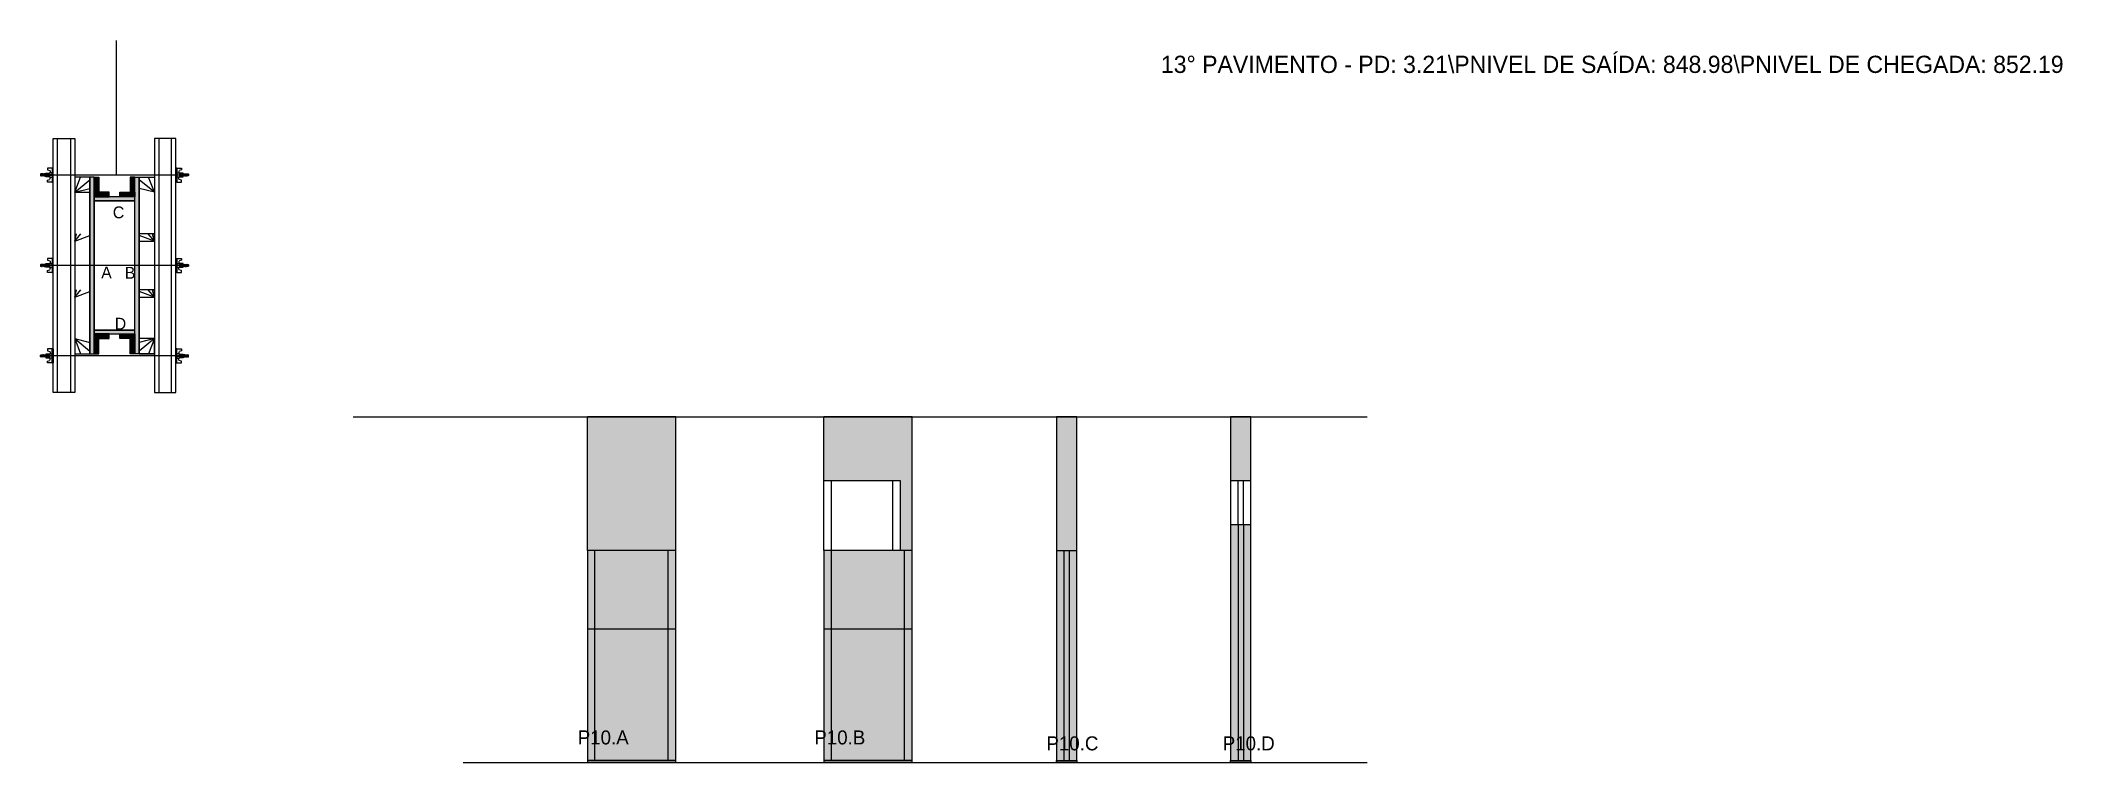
# Model space of a CAD drawing. Header units: metres. Extents: x 6139 to 8017, y 9891 to 10561.
import ezdxf

# ---------------------------------------------------------------- set-up
doc = ezdxf.new("R2010")
doc.units = ezdxf.units.M
for name, color, linetype in [('CHAPA', 7, 'Continuous'), ('COTA', 7, 'Continuous'), ('Hachura', 7, 'Continuous'), ('Madeira', 7, 'Continuous'), ('NOMENCLATURA', 7, 'Continuous'), ('Nível', 7, 'Continuous'), ('Painéis', 7, 'Continuous'), ('Perfil Metálico', 7, 'Continuous'), ('SARR_2.2x7', 7, 'Continuous'), ('SARRAFO', 7, 'Continuous'), ('Texto Seção', 7, 'Continuous'), ('TEXTO_GERAL', 7, 'Continuous')]:
    doc.layers.add(name, color=color, linetype=linetype)

msp = doc.modelspace()

# ---------------------------------------------------------------- hatches: boundary and pattern name
at = {"layer": 'COTA'}
h = msp.add_hatch(color=7, dxfattribs=at)
h.dxf.hatch_style = 1
h.paths.add_polyline_path([(6646.9, 10211.7), (6646.9, 10087.7), (6646.9, 10087.7), (6728.9, 10087.7), (6728.9, 10087.7), (6728.9, 10211.7), (6728.9, 10211.7), (6646.9, 10211.7)])
h = msp.add_hatch(color=7, dxfattribs=at)
h.dxf.hatch_style = 1
h.paths.add_polyline_path([(6937.6, 10152.7), (6937.6, 10087.7), (6937.6, 10087.7), (6948.6, 10087.7), (6948.6, 10087.7), (6948.6, 10211.7), (6948.6, 10211.7), (6866.6, 10211.7), (6866.6, 10211.7), (6866.6, 10152.7), (6866.6, 10152.7), (6937.6, 10152.7)])
h = msp.add_hatch(color=7, dxfattribs=at)
h.dxf.hatch_style = 1
h.paths.add_polyline_path([(7101.6, 10087.7), (7101.6, 10211.7), (7101.6, 10211.7), (7082.6, 10211.7), (7082.6, 10211.7), (7082.6, 10087.7), (7082.6, 10087.7), (7101.6, 10087.7)])
h = msp.add_hatch(color=7, dxfattribs=at)
h.dxf.hatch_style = 1
h.paths.add_polyline_path([(7244.3, 10152.7), (7263.3, 10152.7), (7263.3, 10152.7), (7263.3, 10211.7), (7263.3, 10211.7), (7244.3, 10211.7), (7244.3, 10211.7), (7244.3, 10152.7)])
at = {"layer": 'Hachura'}
h = msp.add_hatch(color=7, dxfattribs=at)
h.dxf.hatch_style = 1
h.paths.add_polyline_path([(6188.6, 10434.4), (6184.6, 10434.4), (6184.6, 10434.4), (6184.6, 10270.4), (6184.6, 10270.4), (6188.6, 10270.4), (6188.6, 10270.4), (6188.6, 10434.4)])
h = msp.add_hatch(color=7, dxfattribs=at)
h.dxf.hatch_style = 1
h.paths.add_polyline_path([(6188.6, 10434.4), (6184.6, 10434.4), (6184.6, 10434.4), (6184.6, 10270.4), (6184.6, 10270.4), (6188.6, 10270.4), (6188.6, 10270.4), (6188.6, 10434.4)])
h = msp.add_hatch(color=7, dxfattribs=at)
h.dxf.hatch_style = 1
h.paths.add_polyline_path([(6188.6, 10420.4), (6193, 10420.4), (6193, 10420.4), (6193, 10434.4), (6193, 10434.4), (6188.6, 10434.4), (6188.6, 10434.4), (6188.6, 10420.4)])
h = msp.add_hatch(color=7, dxfattribs=at)
h.dxf.hatch_style = 1
h.paths.add_polyline_path([(6226.6, 10420.4), (6222.2, 10420.4), (6222.2, 10420.4), (6222.2, 10434.4), (6222.2, 10434.4), (6226.6, 10434.4), (6226.6, 10434.4), (6226.6, 10420.4)])
h = msp.add_hatch(color=7, dxfattribs=at)
h.dxf.hatch_style = 1
h.paths.add_polyline_path([(6226.6, 10434.4), (6230.6, 10434.4), (6230.6, 10434.4), (6230.6, 10270.4), (6230.6, 10270.4), (6226.6, 10270.4), (6226.6, 10270.4), (6226.6, 10434.4)])
h = msp.add_hatch(color=7, dxfattribs=at)
h.dxf.hatch_style = 1
h.paths.add_polyline_path([(6226.6, 10434.4), (6230.6, 10434.4), (6230.6, 10434.4), (6230.6, 10270.4), (6230.6, 10270.4), (6226.6, 10270.4), (6226.6, 10270.4), (6226.6, 10434.4)])
h = msp.add_hatch(color=7, dxfattribs=at)
h.dxf.hatch_style = 1
h.paths.add_polyline_path([(6188.6, 10416), (6188.6, 10420.4), (6188.6, 10420.4), (6202.6, 10420.4), (6202.6, 10420.4), (6202.6, 10416), (6202.6, 10416), (6188.6, 10416)])
h = msp.add_hatch(color=7, dxfattribs=at)
h.dxf.hatch_style = 1
h.paths.add_polyline_path([(6226.6, 10412.4), (6226.6, 10416), (6226.6, 10416), (6188.6, 10416), (6188.6, 10416), (6188.6, 10412.4), (6188.6, 10412.4), (6226.6, 10412.4)])
h = msp.add_hatch(color=7, dxfattribs=at)
h.dxf.hatch_style = 1
h.paths.add_polyline_path([(6226.6, 10412.4), (6226.6, 10416), (6226.6, 10416), (6188.6, 10416), (6188.6, 10416), (6188.6, 10412.4), (6188.6, 10412.4), (6226.6, 10412.4)])
h = msp.add_hatch(color=7, dxfattribs=at)
h.dxf.hatch_style = 1
h.paths.add_polyline_path([(6226.6, 10416), (6226.6, 10420.4), (6226.6, 10420.4), (6212.6, 10420.4), (6212.6, 10420.4), (6212.6, 10416), (6212.6, 10416), (6226.6, 10416)])
h = msp.add_hatch(color=7, dxfattribs=at)
h.dxf.hatch_style = 1
h.paths.add_polyline_path([(6226.6, 10288.8), (6226.6, 10292.4), (6226.6, 10292.4), (6188.6, 10292.4), (6188.6, 10292.4), (6188.6, 10288.8), (6188.6, 10288.8), (6226.6, 10288.8)])
h = msp.add_hatch(color=7, dxfattribs=at)
h.dxf.hatch_style = 1
h.paths.add_polyline_path([(6226.6, 10288.8), (6226.6, 10292.4), (6226.6, 10292.4), (6188.6, 10292.4), (6188.6, 10292.4), (6188.6, 10288.8), (6188.6, 10288.8), (6226.6, 10288.8)])
h = msp.add_hatch(color=7, dxfattribs=at)
h.dxf.hatch_style = 1
h.paths.add_polyline_path([(6188.6, 10284.4), (6188.6, 10288.8), (6188.6, 10288.8), (6202.6, 10288.8), (6202.6, 10288.8), (6202.6, 10284.4), (6202.6, 10284.4), (6188.6, 10284.4)])
h = msp.add_hatch(color=7, dxfattribs=at)
h.dxf.hatch_style = 1
h.paths.add_polyline_path([(6188.6, 10284.4), (6193, 10284.4), (6193, 10284.4), (6193, 10270.4), (6193, 10270.4), (6188.6, 10270.4), (6188.6, 10270.4), (6188.6, 10284.4)])
h = msp.add_hatch(color=7, dxfattribs=at)
h.dxf.hatch_style = 1
h.paths.add_polyline_path([(6226.6, 10284.4), (6226.6, 10288.8), (6226.6, 10288.8), (6212.6, 10288.8), (6212.6, 10288.8), (6212.6, 10284.4), (6212.6, 10284.4), (6226.6, 10284.4)])
h = msp.add_hatch(color=7, dxfattribs=at)
h.dxf.hatch_style = 1
h.paths.add_polyline_path([(6226.6, 10284.4), (6222.2, 10284.4), (6222.2, 10284.4), (6222.2, 10270.4), (6222.2, 10270.4), (6226.6, 10270.4), (6226.6, 10270.4), (6226.6, 10284.4)])
h = msp.add_hatch(color=7, dxfattribs=at)
h.dxf.hatch_style = 1
h.paths.add_polyline_path([(7263.3, 9890.7), (7263.3, 10111.7), (7263.3, 10111.7), (7244.3, 10111.7), (7244.3, 10111.7), (7244.3, 9890.7), (7244.3, 9890.7), (7263.3, 9890.7)])
h = msp.add_hatch(color=7, dxfattribs=at)
h.dxf.hatch_style = 1
h.paths.add_polyline_path([(6728.9, 10014.7), (6728.9, 10087.7), (6728.9, 10087.7), (6646.9, 10087.7), (6646.9, 10087.7), (6646.9, 10014.7), (6646.9, 10014.7), (6728.9, 10014.7)])
h = msp.add_hatch(color=7, dxfattribs=at)
h.dxf.hatch_style = 1
h.paths.add_polyline_path([(6948.6, 10014.7), (6948.6, 10087.7), (6948.6, 10087.7), (6866.6, 10087.7), (6866.6, 10087.7), (6866.6, 10014.7), (6866.6, 10014.7), (6948.6, 10014.7)])
h = msp.add_hatch(color=7, dxfattribs=at)
h.dxf.hatch_style = 1
h.paths.add_polyline_path([(7101.6, 9890.7), (7101.6, 10087.7), (7101.6, 10087.7), (7082.6, 10087.7), (7082.6, 10087.7), (7082.6, 9890.7), (7082.6, 9890.7), (7101.6, 9890.7)])
h = msp.add_hatch(color=7, dxfattribs=at)
h.dxf.hatch_style = 1
h.paths.add_polyline_path([(6728.9, 10014.7), (6646.9, 10014.7), (6646.9, 10014.7), (6646.9, 9890.7), (6646.9, 9890.7), (6728.9, 9890.7), (6728.9, 9890.7), (6728.9, 10014.7)])
h = msp.add_hatch(color=7, dxfattribs=at)
h.dxf.hatch_style = 1
h.paths.add_polyline_path([(6948.6, 10014.7), (6866.6, 10014.7), (6866.6, 10014.7), (6866.6, 9890.7), (6866.6, 9890.7), (6948.6, 9890.7), (6948.6, 9890.7), (6948.6, 10014.7)])

# ---------------------------------------------------------------- linework, layer by layer
at = {"layer": 'CHAPA', "color": 7, "lineweight": 25}
for points in [[(6188.6, 10434.4), (6184.6, 10434.4), (6184.6, 10270.4), (6188.6, 10270.4)], [(6188.6, 10434.4), (6184.6, 10434.4), (6184.6, 10270.4), (6188.6, 10270.4)], [(6226.6, 10434.4), (6230.6, 10434.4), (6230.6, 10270.4), (6226.6, 10270.4)], [(6226.6, 10434.4), (6230.6, 10434.4), (6230.6, 10270.4), (6226.6, 10270.4)], [(6226.6, 10412.4), (6226.6, 10416), (6188.6, 10416), (6188.6, 10412.4)], [(6226.6, 10412.4), (6226.6, 10416), (6188.6, 10416), (6188.6, 10412.4)], [(6226.6, 10288.8), (6226.6, 10292.4), (6188.6, 10292.4), (6188.6, 10288.8)], [(6226.6, 10288.8), (6226.6, 10292.4), (6188.6, 10292.4), (6188.6, 10288.8)]]:
    msp.add_lwpolyline(points, close=True, dxfattribs=at)
at = {"layer": 'COTA', "color": 7, "lineweight": 25}
for p, q in [((6728.9, 10211.7), (6646.9, 10211.7)), ((6646.9, 10087.7), (6646.9, 10211.7)), ((6728.9, 10087.7), (6728.9, 10211.7)), ((6948.6, 10211.7), (6866.6, 10211.7)), ((6866.6, 10087.7), (6866.6, 10211.7)), ((6948.6, 10087.7), (6948.6, 10211.7))]:
    msp.add_line(p, q, dxfattribs=at)
for points in [[(7101.6, 10087.7), (7101.6, 10211.7), (7082.6, 10211.7), (7082.6, 10087.7)], [(7263.3, 10152.7), (7263.3, 10211.7), (7244.3, 10211.7), (7244.3, 10152.7)]]:
    msp.add_lwpolyline(points, dxfattribs=at)
at = {"layer": 'Defpoints', "color": 7, "lineweight": 25}
msp.add_line((6209.5, 10436.4), (6209.5, 10561.4), dxfattribs=at)
at = {"layer": 'Hachura', "color": 7, "lineweight": 25}
for p, q in [((6139.1, 10437.4), (6138.8, 10437.1)), ((6138.8, 10437.1), (6138.8, 10435.8)), ((6139.1, 10435.5), (6138.8, 10435.8)), ((6139.4, 10437.4), (6139.1, 10437.4)), ((6139.1, 10437.4), (6139.1, 10437.4)), ((6139.1, 10435.5), (6139.1, 10437.4)), ((6139.7, 10435.5), (6139.1, 10436.8)), ((6139.7, 10435.4), (6139.1, 10436.5)), ((6139.1, 10436), (6139.4, 10435.3)), ((6139.1, 10435.7), (6139.2, 10435.5)), ((6139.2, 10435.5), (6139.1, 10435.5)), ((6139.4, 10437.4), (6140.4, 10435.5)), ((6139.4, 10437.4), (6140.4, 10435.5)), ((6139.5, 10437.5), (6140.6, 10435.3)), ((6140.8, 10435.4), (6139.7, 10437.5)), ((6139.7, 10435.5), (6140.4, 10435.5)), ((6140.6, 10437.4), (6139.9, 10437.4)), ((6140.9, 10435.5), (6139.9, 10437.4)), ((6140.6, 10437.4), (6141.5, 10435.5)), ((6140.7, 10437.5), (6141.7, 10435.3)), ((6142, 10435.4), (6140.9, 10437.5)), ((6141.5, 10435.5), (6140.9, 10435.5)), ((6141.7, 10437.4), (6141.1, 10437.4)), ((6142.1, 10435.5), (6141.1, 10437.4)), ((6141.3, 10437.4), (6141.1, 10437.4)), ((6141.7, 10437.4), (6142.7, 10435.5)), ((6141.8, 10437.5), (6142.9, 10435.3)), ((6143.1, 10435.4), (6142.1, 10437.5)), ((6142.3, 10435.5), (6142.1, 10435.5)), ((6142.9, 10437.4), (6142.2, 10437.4)), ((6143.2, 10435.5), (6142.2, 10437.4)), ((6142.3, 10435.5), (6142.7, 10435.5)), ((6142.9, 10437.4), (6143.9, 10435.5)), ((6143.9, 10436.3), (6143.2, 10437.5)), ((6143.2, 10435.5), (6143.9, 10435.5)), ((6143.9, 10436.5), (6143.4, 10437.4)), ((6143.9, 10437.4), (6143.4, 10437.4)), ((6275.4, 10436.4), (6143.6, 10436.4)), ((6143.9, 10434.7), (6143.9, 10438.1)), ((6143.9, 10434.7), (6143.9, 10438.1)), ((6143.9, 10438.1), (6147.1, 10438.1)), ((6143.9, 10437), (6147.1, 10437)), ((6143.9, 10435.5), (6147.1, 10435.5)), ((6147.1, 10434.7), (6143.9, 10434.7)), ((6150.6, 10442.8), (6145.4, 10442.8)), ((6145.4, 10442.8), (6145.4, 10441.2)), ((6145.4, 10441.2), (6147.6, 10440.6)), ((6145.4, 10431.6), (6147.6, 10432.2)), ((6145.4, 10429.9), (6145.4, 10431.6)), ((6149.7, 10429.9), (6145.4, 10429.9)), ((6147.1, 10438.3), (6147.1, 10434.5)), ((6149.7, 10438.3), (6147.1, 10438.3)), ((6147.1, 10434.5), (6147.1, 10434.7)), ((6147.1, 10434.5), (6147.1, 10434.7)), ((6147.1, 10434.5), (6149.7, 10434.5)), ((6149.7, 10436.7), (6147.7, 10436.7)), ((6147.7, 10436.2), (6149.7, 10436.2)), ((6147.9, 10440.3), (6147.9, 10438.3)), ((6147.9, 10432.5), (6147.9, 10434.5)), ((6149.6, 10442.7), (6150.6, 10442.7)), ((6149.6, 10442.5), (6150.6, 10442.5)), ((6149.6, 10442.1), (6150.6, 10442.1)), ((6149.6, 10441.7), (6150.6, 10441.7)), ((6149.6, 10440.8), (6150.6, 10440.8)), ((6149.6, 10439.4), (6150.6, 10439.4)), ((6149.6, 10433.4), (6150.6, 10433.4)), ((6149.6, 10431.9), (6150.6, 10431.9)), ((6149.6, 10431.1), (6150.6, 10431.1)), ((6149.6, 10430.6), (6150.6, 10430.6)), ((6149.6, 10430.3), (6150.6, 10430.3)), ((6149.6, 10430.1), (6150.6, 10430.1)), ((6149.7, 10442.8), (6149.7, 10429.9)), ((6149.7, 10442.8), (6149.7, 10437.7)), ((6149.7, 10436.4), (6149.7, 10438.3)), ((6149.7, 10437.7), (6149.7, 10437)), ((6149.7, 10436.4), (6150.6, 10436.4)), ((6149.7, 10429.9), (6150.6, 10429.9)), ((6150, 10437.3), (6149.8, 10437.3)), ((6149.8, 10435.4), (6150.2, 10435.4)), ((6150.4, 10437.3), (6150, 10437.3)), ((6150.6, 10429.9), (6150.6, 10442.8)), ((6150.6, 10430.9), (6150.6, 10438.7)), ((6264.6, 10429.9), (6264.6, 10442.8)), ((6264.6, 10442.8), (6269.7, 10442.8)), ((6265.5, 10442.7), (6264.6, 10442.7)), ((6265.5, 10442.5), (6264.6, 10442.5)), ((6265.5, 10442.1), (6264.6, 10442.1)), ((6265.5, 10441.7), (6264.6, 10441.7)), ((6265.5, 10440.8), (6264.6, 10440.8)), ((6265.5, 10439.4), (6264.6, 10439.4)), ((6264.6, 10430.9), (6264.6, 10438.7)), ((6265.5, 10436.4), (6264.6, 10436.4)), ((6265.5, 10433.4), (6264.6, 10433.4)), ((6265.5, 10431.9), (6264.6, 10431.9)), ((6265.5, 10431.1), (6264.6, 10431.1)), ((6265.5, 10430.6), (6264.6, 10430.6)), ((6265.5, 10430.3), (6264.6, 10430.3)), ((6265.5, 10430.1), (6264.6, 10430.1)), ((6265.5, 10429.9), (6264.6, 10429.9)), ((6264.7, 10437.3), (6265.2, 10437.3)), ((6265.3, 10435.4), (6264.9, 10435.4)), ((6265.2, 10437.3), (6265.4, 10437.3)), ((6265.5, 10442.8), (6265.5, 10429.9)), ((6265.5, 10442.8), (6265.5, 10437.7)), ((6265.5, 10436.4), (6265.5, 10438.3)), ((6265.5, 10438.3), (6268.1, 10438.3)), ((6265.5, 10437.7), (6265.5, 10437)), ((6265.5, 10436.7), (6267.5, 10436.7)), ((6267.5, 10436.2), (6265.5, 10436.2)), ((6268.1, 10434.5), (6265.5, 10434.5)), ((6265.5, 10429.9), (6269.7, 10429.9)), ((6267.3, 10440.3), (6267.3, 10438.3)), ((6267.3, 10432.5), (6267.3, 10434.5)), ((6269.7, 10441.2), (6267.5, 10440.6)), ((6269.7, 10431.6), (6267.5, 10432.2)), ((6268.1, 10438.3), (6268.1, 10434.5)), ((6271.3, 10438.1), (6268.1, 10438.1)), ((6271.3, 10437), (6268.1, 10437)), ((6271.3, 10435.5), (6268.1, 10435.5)), ((6268.1, 10434.7), (6271.3, 10434.7)), ((6268.1, 10434.5), (6268.1, 10434.7)), ((6268.1, 10434.5), (6268.1, 10434.7)), ((6269.7, 10442.8), (6269.7, 10441.2)), ((6269.7, 10429.9), (6269.7, 10431.6)), ((6271.2, 10434.7), (6271.2, 10438.1)), ((6271.3, 10434.7), (6271.3, 10438.1)), ((6271.3, 10436.3), (6271.9, 10437.5)), ((6272.2, 10437.4), (6271.3, 10435.5)), ((6271.3, 10436.5), (6271.7, 10437.4)), ((6271.3, 10437.4), (6271.7, 10437.4)), ((6271.9, 10435.5), (6271.3, 10435.5)), ((6271.9, 10435.5), (6272.9, 10437.4)), ((6272, 10435.4), (6273.1, 10437.5)), ((6273.3, 10437.5), (6272.2, 10435.3)), ((6272.2, 10437.4), (6272.9, 10437.4)), ((6273.4, 10437.4), (6272.4, 10435.5)), ((6272.9, 10435.5), (6272.4, 10435.5)), ((6272.9, 10435.5), (6273.1, 10435.5)), ((6273.1, 10435.5), (6274, 10437.4)), ((6273.2, 10435.4), (6274.2, 10437.5)), ((6274.5, 10437.5), (6273.4, 10435.3)), ((6273.4, 10437.4), (6274, 10437.4)), ((6274.6, 10437.4), (6273.6, 10435.5)), ((6273.6, 10435.5), (6274.2, 10435.5)), ((6273.8, 10437.4), (6274, 10437.4)), ((6274.2, 10435.5), (6275.2, 10437.4)), ((6274.3, 10435.4), (6275.4, 10437.5)), ((6275.6, 10437.5), (6274.6, 10435.3)), ((6274.6, 10437.4), (6275.2, 10437.4)), ((6275.7, 10437.4), (6274.8, 10435.5)), ((6275.7, 10437.4), (6274.8, 10435.5)), ((6275.4, 10435.5), (6274.8, 10435.5)), ((6275.4, 10435.5), (6276, 10436.8)), ((6275.5, 10435.4), (6276, 10436.5)), ((6275.7, 10437.4), (6276, 10437.4)), ((6276, 10436), (6275.7, 10435.3)), ((6276, 10435.7), (6275.9, 10435.5)), ((6275.9, 10435.5), (6276, 10435.5)), ((6276, 10437.4), (6276, 10437.4)), ((6276, 10437.4), (6276.4, 10437.1)), ((6276, 10435.5), (6276, 10437.4)), ((6276, 10435.5), (6276.4, 10435.8)), ((6276.4, 10437.1), (6276.4, 10435.8)), ((6139.1, 10353.4), (6138.8, 10353.1)), ((6138.8, 10353.1), (6138.8, 10351.8)), ((6139.1, 10351.5), (6138.8, 10351.8)), ((6139.4, 10353.4), (6139.1, 10353.4)), ((6139.1, 10353.4), (6139.1, 10353.4)), ((6139.1, 10351.5), (6139.1, 10353.4)), ((6139.7, 10351.5), (6139.1, 10352.8)), ((6139.7, 10351.4), (6139.1, 10352.5)), ((6139.1, 10352), (6139.4, 10351.3)), ((6139.1, 10351.7), (6139.2, 10351.5)), ((6139.2, 10351.5), (6139.1, 10351.5)), ((6139.4, 10353.4), (6140.4, 10351.5)), ((6139.4, 10353.4), (6140.4, 10351.5)), ((6139.5, 10353.5), (6140.6, 10351.3)), ((6140.8, 10351.4), (6139.7, 10353.5)), ((6139.7, 10351.5), (6140.4, 10351.5)), ((6140.6, 10353.4), (6139.9, 10353.4)), ((6140.9, 10351.5), (6139.9, 10353.4)), ((6140.6, 10353.4), (6141.5, 10351.5)), ((6140.7, 10353.5), (6141.7, 10351.3)), ((6142, 10351.4), (6140.9, 10353.5)), ((6141.5, 10351.5), (6140.9, 10351.5)), ((6141.7, 10353.4), (6141.1, 10353.4)), ((6142.1, 10351.5), (6141.1, 10353.4)), ((6141.3, 10353.4), (6141.1, 10353.4)), ((6141.7, 10353.4), (6142.7, 10351.5)), ((6141.8, 10353.5), (6142.9, 10351.3)), ((6143.1, 10351.4), (6142.1, 10353.5)), ((6142.3, 10351.5), (6142.1, 10351.5)), ((6142.9, 10353.4), (6142.2, 10353.4)), ((6143.2, 10351.5), (6142.2, 10353.4)), ((6142.3, 10351.5), (6142.7, 10351.5)), ((6142.9, 10353.4), (6143.9, 10351.5)), ((6143.9, 10352.3), (6143.2, 10353.5)), ((6143.2, 10351.5), (6143.9, 10351.5)), ((6143.9, 10352.5), (6143.4, 10353.4)), ((6143.9, 10353.4), (6143.4, 10353.4)), ((6275.4, 10352.4), (6143.6, 10352.4)), ((6143.9, 10350.7), (6143.9, 10354.1)), ((6143.9, 10350.7), (6143.9, 10354.1)), ((6143.9, 10354.1), (6147.1, 10354.1)), ((6143.9, 10353), (6147.1, 10353)), ((6143.9, 10351.5), (6147.1, 10351.5)), ((6147.1, 10350.7), (6143.9, 10350.7)), ((6150.6, 10358.8), (6145.4, 10358.8)), ((6145.4, 10358.8), (6145.4, 10357.2)), ((6145.4, 10357.2), (6147.6, 10356.6)), ((6147.1, 10354.3), (6147.1, 10350.5)), ((6149.7, 10354.3), (6147.1, 10354.3)), ((6147.1, 10350.5), (6147.1, 10350.7)), ((6147.1, 10350.5), (6147.1, 10350.7)), ((6149.7, 10352.7), (6147.7, 10352.7)), ((6147.7, 10352.2), (6149.7, 10352.2)), ((6147.9, 10356.3), (6147.9, 10354.3)), ((6149.6, 10358.7), (6150.6, 10358.7)), ((6149.6, 10358.5), (6150.6, 10358.5)), ((6149.6, 10358.1), (6150.6, 10358.1)), ((6149.6, 10357.7), (6150.6, 10357.7)), ((6149.6, 10356.8), (6150.6, 10356.8)), ((6149.6, 10355.4), (6150.6, 10355.4)), ((6149.7, 10358.8), (6149.7, 10345.9)), ((6149.7, 10358.8), (6149.7, 10353.7)), ((6149.7, 10352.4), (6149.7, 10354.3)), ((6149.7, 10353.7), (6149.7, 10353)), ((6149.7, 10352.4), (6150.6, 10352.4)), ((6150, 10353.3), (6149.8, 10353.3)), ((6149.8, 10351.4), (6150.2, 10351.4)), ((6150.4, 10353.3), (6150, 10353.3)), ((6150.6, 10345.9), (6150.6, 10358.8)), ((6150.6, 10346.9), (6150.6, 10354.7)), ((6264.6, 10345.9), (6264.6, 10358.8)), ((6264.6, 10358.8), (6269.7, 10358.8)), ((6265.5, 10358.7), (6264.6, 10358.7)), ((6265.5, 10358.5), (6264.6, 10358.5)), ((6265.5, 10358.1), (6264.6, 10358.1)), ((6265.5, 10357.7), (6264.6, 10357.7)), ((6265.5, 10356.8), (6264.6, 10356.8)), ((6265.5, 10355.4), (6264.6, 10355.4)), ((6264.6, 10346.9), (6264.6, 10354.7)), ((6265.5, 10352.4), (6264.6, 10352.4)), ((6264.7, 10353.3), (6265.2, 10353.3)), ((6265.3, 10351.4), (6264.9, 10351.4)), ((6265.2, 10353.3), (6265.4, 10353.3)), ((6265.5, 10358.8), (6265.5, 10345.9)), ((6265.5, 10358.8), (6265.5, 10353.7)), ((6265.5, 10352.4), (6265.5, 10354.3)), ((6265.5, 10354.3), (6268.1, 10354.3)), ((6265.5, 10353.7), (6265.5, 10353)), ((6265.5, 10352.7), (6267.5, 10352.7)), ((6267.5, 10352.2), (6265.5, 10352.2)), ((6267.3, 10356.3), (6267.3, 10354.3)), ((6269.7, 10357.2), (6267.5, 10356.6)), ((6268.1, 10354.3), (6268.1, 10350.5)), ((6271.3, 10354.1), (6268.1, 10354.1)), ((6271.3, 10353), (6268.1, 10353)), ((6271.3, 10351.5), (6268.1, 10351.5)), ((6268.1, 10350.7), (6271.3, 10350.7)), ((6268.1, 10350.5), (6268.1, 10350.7)), ((6268.1, 10350.5), (6268.1, 10350.7)), ((6269.7, 10358.8), (6269.7, 10357.2)), ((6271.2, 10350.7), (6271.2, 10354.1)), ((6271.3, 10350.7), (6271.3, 10354.1)), ((6271.3, 10352.3), (6271.9, 10353.5)), ((6272.2, 10353.4), (6271.3, 10351.5)), ((6271.3, 10352.5), (6271.7, 10353.4)), ((6271.3, 10353.4), (6271.7, 10353.4)), ((6271.9, 10351.5), (6271.3, 10351.5)), ((6271.9, 10351.5), (6272.9, 10353.4)), ((6272, 10351.4), (6273.1, 10353.5)), ((6273.3, 10353.5), (6272.2, 10351.3)), ((6272.2, 10353.4), (6272.9, 10353.4)), ((6273.4, 10353.4), (6272.4, 10351.5)), ((6272.9, 10351.5), (6272.4, 10351.5)), ((6272.9, 10351.5), (6273.1, 10351.5)), ((6273.1, 10351.5), (6274, 10353.4)), ((6273.2, 10351.4), (6274.2, 10353.5)), ((6274.5, 10353.5), (6273.4, 10351.3)), ((6273.4, 10353.4), (6274, 10353.4)), ((6274.6, 10353.4), (6273.6, 10351.5)), ((6273.6, 10351.5), (6274.2, 10351.5)), ((6273.8, 10353.4), (6274, 10353.4)), ((6274.2, 10351.5), (6275.2, 10353.4)), ((6274.3, 10351.4), (6275.4, 10353.5)), ((6275.6, 10353.5), (6274.6, 10351.3)), ((6274.6, 10353.4), (6275.2, 10353.4)), ((6275.7, 10353.4), (6274.8, 10351.5)), ((6275.7, 10353.4), (6274.8, 10351.5)), ((6275.4, 10351.5), (6274.8, 10351.5)), ((6275.4, 10351.5), (6276, 10352.8)), ((6275.5, 10351.4), (6276, 10352.5)), ((6275.7, 10353.4), (6276, 10353.4)), ((6276, 10352), (6275.7, 10351.3)), ((6276, 10351.7), (6275.9, 10351.5)), ((6275.9, 10351.5), (6276, 10351.5)), ((6276, 10353.4), (6276, 10353.4)), ((6276, 10353.4), (6276.4, 10353.1)), ((6276, 10351.5), (6276, 10353.4)), ((6276, 10351.5), (6276.4, 10351.8)), ((6276.4, 10353.1), (6276.4, 10351.8)), ((6145.4, 10347.6), (6147.6, 10348.2)), ((6145.4, 10345.9), (6145.4, 10347.6)), ((6149.7, 10345.9), (6145.4, 10345.9)), ((6147.1, 10350.5), (6149.7, 10350.5)), ((6147.9, 10348.5), (6147.9, 10350.5)), ((6149.6, 10349.4), (6150.6, 10349.4)), ((6149.6, 10347.9), (6150.6, 10347.9)), ((6149.6, 10347.1), (6150.6, 10347.1)), ((6149.6, 10346.6), (6150.6, 10346.6)), ((6149.6, 10346.3), (6150.6, 10346.3)), ((6149.6, 10346.1), (6150.6, 10346.1)), ((6149.7, 10345.9), (6150.6, 10345.9)), ((6265.5, 10349.4), (6264.6, 10349.4)), ((6265.5, 10347.9), (6264.6, 10347.9)), ((6265.5, 10347.1), (6264.6, 10347.1)), ((6265.5, 10346.6), (6264.6, 10346.6)), ((6265.5, 10346.3), (6264.6, 10346.3)), ((6265.5, 10346.1), (6264.6, 10346.1)), ((6265.5, 10345.9), (6264.6, 10345.9)), ((6268.1, 10350.5), (6265.5, 10350.5)), ((6265.5, 10345.9), (6269.7, 10345.9)), ((6267.3, 10348.5), (6267.3, 10350.5)), ((6269.7, 10347.6), (6267.5, 10348.2)), ((6269.7, 10345.9), (6269.7, 10347.6)), ((6139.1, 10269.3), (6138.8, 10269)), ((6138.8, 10267.7), (6138.8, 10269)), ((6139.1, 10267.3), (6138.8, 10267.7)), ((6139.1, 10268.8), (6139.4, 10269.4)), ((6139.7, 10269.4), (6139.1, 10268.3)), ((6139.1, 10269), (6139.2, 10269.3)), ((6139.2, 10269.3), (6139.1, 10269.3)), ((6139.7, 10269.3), (6139.1, 10268)), ((6139.1, 10269.3), (6139.1, 10267.3)), ((6139.4, 10267.4), (6139.1, 10267.4)), ((6139.1, 10267.3), (6139.1, 10267.3)), ((6139.4, 10267.4), (6140.4, 10269.3)), ((6139.4, 10267.4), (6140.4, 10269.3)), ((6139.5, 10267.3), (6140.6, 10269.4)), ((6140.8, 10269.4), (6139.7, 10267.2)), ((6139.7, 10269.3), (6140.4, 10269.3)), ((6140.9, 10269.3), (6139.9, 10267.4)), ((6140.6, 10267.4), (6139.9, 10267.4)), ((6140.6, 10267.4), (6141.5, 10269.3)), ((6140.7, 10267.3), (6141.7, 10269.4)), ((6142, 10269.4), (6140.9, 10267.2)), ((6141.5, 10269.3), (6140.9, 10269.3)), ((6142.1, 10269.3), (6141.1, 10267.4)), ((6141.7, 10267.4), (6141.1, 10267.4)), ((6141.3, 10267.4), (6141.1, 10267.4)), ((6141.7, 10267.4), (6142.7, 10269.3)), ((6141.8, 10267.3), (6142.9, 10269.4)), ((6143.1, 10269.4), (6142.1, 10267.2)), ((6142.3, 10269.3), (6142.1, 10269.3)), ((6143.2, 10269.3), (6142.2, 10267.4)), ((6142.9, 10267.4), (6142.2, 10267.4)), ((6142.3, 10269.3), (6142.7, 10269.3)), ((6142.9, 10267.4), (6143.9, 10269.3)), ((6143.2, 10269.3), (6143.9, 10269.3)), ((6143.9, 10268.5), (6143.2, 10267.2)), ((6143.9, 10268.3), (6143.4, 10267.4)), ((6143.9, 10267.4), (6143.4, 10267.4)), ((6275.4, 10268.4), (6143.6, 10268.4)), ((6143.9, 10270.1), (6143.9, 10266.7)), ((6143.9, 10270.1), (6143.9, 10266.7)), ((6147.1, 10270.1), (6143.9, 10270.1)), ((6143.9, 10269.3), (6147.1, 10269.3)), ((6143.9, 10267.7), (6147.1, 10267.7)), ((6143.9, 10266.7), (6147.1, 10266.7)), ((6149.7, 10274.8), (6145.4, 10274.8)), ((6145.4, 10274.8), (6145.4, 10273.2)), ((6145.4, 10273.2), (6147.6, 10272.6)), ((6145.4, 10263.6), (6147.6, 10264.2)), ((6145.4, 10261.9), (6145.4, 10263.6)), ((6150.6, 10261.9), (6145.4, 10261.9)), ((6147.1, 10266.4), (6147.1, 10270.3)), ((6147.1, 10270.3), (6149.7, 10270.3)), ((6147.1, 10270.3), (6147.1, 10270.1)), ((6147.1, 10270.3), (6147.1, 10270.1)), ((6149.7, 10266.4), (6147.1, 10266.4)), ((6147.7, 10268.6), (6149.7, 10268.6)), ((6149.7, 10268.1), (6147.7, 10268.1)), ((6147.9, 10272.3), (6147.9, 10270.3)), ((6147.9, 10264.5), (6147.9, 10266.4)), ((6149.6, 10274.7), (6150.6, 10274.7)), ((6149.6, 10274.5), (6150.6, 10274.5)), ((6149.6, 10274.1), (6150.6, 10274.1)), ((6149.6, 10273.7), (6150.6, 10273.7)), ((6149.6, 10272.8), (6150.6, 10272.8)), ((6149.6, 10271.4), (6150.6, 10271.4)), ((6149.6, 10265.3), (6150.6, 10265.3)), ((6149.6, 10263.9), (6150.6, 10263.9)), ((6149.6, 10263.1), (6150.6, 10263.1)), ((6149.6, 10262.6), (6150.6, 10262.6)), ((6149.6, 10262.3), (6150.6, 10262.3)), ((6149.6, 10262.1), (6150.6, 10262.1)), ((6149.7, 10261.9), (6149.7, 10274.8)), ((6149.7, 10274.8), (6150.6, 10274.8)), ((6149.7, 10268.4), (6149.7, 10266.4)), ((6149.7, 10268.4), (6150.6, 10268.4)), ((6149.7, 10267.1), (6149.7, 10267.7)), ((6149.7, 10261.9), (6149.7, 10267.1)), ((6149.8, 10269.4), (6150.2, 10269.4)), ((6150, 10267.4), (6149.8, 10267.4)), ((6150.4, 10267.4), (6150, 10267.4)), ((6150.6, 10274.8), (6150.6, 10261.9)), ((6150.6, 10273.9), (6150.6, 10266.1)), ((6264.6, 10274.8), (6264.6, 10261.9)), ((6265.5, 10274.8), (6264.6, 10274.8)), ((6265.5, 10274.7), (6264.6, 10274.7)), ((6265.5, 10274.5), (6264.6, 10274.5)), ((6265.5, 10274.1), (6264.6, 10274.1)), ((6264.6, 10273.9), (6264.6, 10266.1)), ((6265.5, 10273.7), (6264.6, 10273.7)), ((6265.5, 10272.8), (6264.6, 10272.8)), ((6265.5, 10271.4), (6264.6, 10271.4)), ((6265.5, 10268.4), (6264.6, 10268.4)), ((6265.5, 10265.3), (6264.6, 10265.3)), ((6265.5, 10263.9), (6264.6, 10263.9)), ((6265.5, 10263.1), (6264.6, 10263.1)), ((6265.5, 10262.6), (6264.6, 10262.6)), ((6265.5, 10262.3), (6264.6, 10262.3)), ((6265.5, 10262.1), (6264.6, 10262.1)), ((6264.6, 10261.9), (6269.7, 10261.9)), ((6264.7, 10267.4), (6265.2, 10267.4)), ((6265.3, 10269.4), (6264.9, 10269.4)), ((6265.2, 10267.4), (6265.4, 10267.4)), ((6265.5, 10261.9), (6265.5, 10274.8)), ((6265.5, 10274.8), (6269.7, 10274.8)), ((6268.1, 10270.3), (6265.5, 10270.3)), ((6267.5, 10268.6), (6265.5, 10268.6)), ((6265.5, 10268.4), (6265.5, 10266.4)), ((6265.5, 10268.1), (6267.5, 10268.1)), ((6265.5, 10267.1), (6265.5, 10267.7)), ((6265.5, 10261.9), (6265.5, 10267.1)), ((6265.5, 10266.4), (6268.1, 10266.4)), ((6267.3, 10272.3), (6267.3, 10270.3)), ((6267.3, 10264.5), (6267.3, 10266.4)), ((6269.7, 10273.2), (6267.5, 10272.6)), ((6269.7, 10263.6), (6267.5, 10264.2)), ((6268.1, 10266.4), (6268.1, 10270.3)), ((6268.1, 10270.3), (6268.1, 10270.1)), ((6268.1, 10270.3), (6268.1, 10270.1)), ((6268.1, 10270.1), (6271.3, 10270.1)), ((6271.3, 10269.3), (6268.1, 10269.3)), ((6271.3, 10267.7), (6268.1, 10267.7)), ((6271.3, 10266.7), (6268.1, 10266.7)), ((6269.7, 10274.8), (6269.7, 10273.2)), ((6269.7, 10261.9), (6269.7, 10263.6)), ((6271.2, 10270.1), (6271.2, 10266.7)), ((6271.3, 10270.1), (6271.3, 10266.7)), ((6271.9, 10269.3), (6271.3, 10269.3)), ((6272.2, 10267.4), (6271.3, 10269.3)), ((6271.3, 10268.5), (6271.9, 10267.2)), ((6271.3, 10268.3), (6271.7, 10267.4)), ((6271.3, 10267.4), (6271.7, 10267.4)), ((6271.9, 10269.3), (6272.9, 10267.4)), ((6272, 10269.4), (6273.1, 10267.2)), ((6273.3, 10267.3), (6272.2, 10269.4)), ((6272.2, 10267.4), (6272.9, 10267.4)), ((6272.9, 10269.3), (6272.4, 10269.3)), ((6273.4, 10267.4), (6272.4, 10269.3)), ((6272.9, 10269.3), (6273.1, 10269.3)), ((6273.1, 10269.3), (6274, 10267.4)), ((6273.2, 10269.4), (6274.2, 10267.2)), ((6274.5, 10267.3), (6273.4, 10269.4)), ((6273.4, 10267.4), (6274, 10267.4)), ((6273.6, 10269.3), (6274.2, 10269.3)), ((6274.6, 10267.4), (6273.6, 10269.3)), ((6273.8, 10267.4), (6274, 10267.4)), ((6274.2, 10269.3), (6275.2, 10267.4)), ((6274.3, 10269.4), (6275.4, 10267.2)), ((6275.6, 10267.3), (6274.6, 10269.4)), ((6274.6, 10267.4), (6275.2, 10267.4)), ((6275.7, 10267.4), (6274.8, 10269.3)), ((6275.4, 10269.3), (6274.8, 10269.3)), ((6275.7, 10267.4), (6274.8, 10269.3)), ((6275.4, 10269.3), (6276, 10268)), ((6275.5, 10269.4), (6276, 10268.3)), ((6276, 10268.8), (6275.7, 10269.4)), ((6275.7, 10267.4), (6276, 10267.4)), ((6276, 10269), (6275.9, 10269.3)), ((6275.9, 10269.3), (6276, 10269.3)), ((6276, 10269.3), (6276.4, 10269)), ((6276, 10269.3), (6276, 10267.3)), ((6276, 10267.3), (6276.4, 10267.7)), ((6276, 10267.3), (6276, 10267.3)), ((6276.4, 10267.7), (6276.4, 10269))]:
    msp.add_line(p, q, dxfattribs=at)
at = {"layer": 'Madeira', "color": 7, "lineweight": 25}
for p, q in [((6170.6, 10420.4), (6176, 10434.4)), ((6170.6, 10420.4), (6184.6, 10431.9)), ((6244.6, 10420.4), (6230.6, 10431.9)), ((6244.6, 10420.4), (6239.2, 10434.4)), ((6170.6, 10420.4), (6184.6, 10423.9)), ((6244.6, 10420.4), (6230.6, 10423.9)), ((6170.6, 10374.9), (6176.3, 10381.9)), ((6170.6, 10374.9), (6172.3, 10381.9)), ((6170.6, 10374.9), (6184.6, 10380.3)), ((6244.6, 10374.9), (6230.6, 10380.3)), ((6244.6, 10374.9), (6238.8, 10381.9)), ((6244.6, 10374.9), (6242.8, 10381.9)), ((6170.6, 10322.9), (6176.3, 10329.9)), ((6170.6, 10322.9), (6172.3, 10329.9)), ((6170.6, 10322.9), (6184.6, 10328.3)), ((6244.6, 10322.9), (6230.6, 10328.3)), ((6244.6, 10322.9), (6238.8, 10329.9)), ((6244.6, 10322.9), (6242.8, 10329.9)), ((6170.6, 10284.4), (6184.6, 10272.9)), ((6170.6, 10284.4), (6184.6, 10280.9)), ((6170.6, 10284.4), (6176, 10270.4)), ((6244.6, 10284.4), (6230.6, 10272.9)), ((6244.6, 10284.4), (6230.6, 10280.9)), ((6244.6, 10284.4), (6239.1, 10270.4))]:
    msp.add_line(p, q, dxfattribs=at)
for points in [[(6170.6, 10420.4), (6184.6, 10420.4), (6184.6, 10434.4), (6170.6, 10434.4)], [(6170.6, 10270.4), (6184.6, 10270.4), (6184.6, 10434.4), (6170.6, 10434.4)], [(6244.6, 10270.4), (6230.6, 10270.4), (6230.6, 10434.4), (6244.6, 10434.4)], [(6244.6, 10374.9), (6244.6, 10381.9), (6230.6, 10381.9), (6230.6, 10374.9)], [(6244.6, 10322.9), (6244.6, 10329.9), (6230.6, 10329.9), (6230.6, 10322.9)], [(6244.6, 10284.4), (6230.6, 10284.4), (6230.6, 10270.4), (6244.6, 10270.4)]]:
    msp.add_lwpolyline(points, close=True, dxfattribs=at)
at = {"layer": 'Nível', "color": 7, "lineweight": 25}
for p, q in [((6429.2, 10211.7), (7371.2, 10211.7)), ((6531.4, 9890.7), (7371.2, 9890.7))]:
    msp.add_line(p, q, dxfattribs=at)
at = {"layer": 'Painéis', "color": 7, "lineweight": 25}
for p, q in [((7244.3, 10152.7), (7244.3, 9892.7)), ((7244.3, 10152.7), (7263.3, 10152.7)), ((7263.3, 9892.7), (7263.3, 10152.7)), ((7244.3, 10111.7), (7263.3, 10111.7)), ((6646.9, 10087.7), (6646.9, 9890.7)), ((6728.9, 10087.7), (6646.9, 10087.7)), ((6728.9, 9890.7), (6728.9, 10087.7)), ((6866.6, 10087.7), (6866.6, 9890.7)), ((6948.6, 10087.7), (6866.6, 10087.7)), ((6948.6, 9890.7), (6948.6, 10087.7)), ((7082.6, 10087.7), (7082.6, 9892.7)), ((7082.6, 10087.7), (7101.6, 10087.7)), ((7101.6, 9892.7), (7101.6, 10087.7)), ((6728.9, 10014.7), (6646.9, 10014.7)), ((6948.6, 10014.7), (6866.6, 10014.7)), ((6646.9, 9892.7), (6728.9, 9892.7)), ((6866.6, 9892.7), (6948.6, 9892.7)), ((7082.6, 9892.7), (7101.6, 9892.7)), ((7244.3, 9892.7), (7263.3, 9892.7))]:
    msp.add_line(p, q, dxfattribs=at)
for points in [[(6188.6, 10292.4), (6226.6, 10292.4), (6226.6, 10412.4), (6188.6, 10412.4)], [(6866.6, 10152.7), (6937.6, 10152.7), (6937.6, 10087.7), (6866.6, 10087.7)], [(6728.9, 9892.7), (6646.9, 9892.7), (6646.9, 9890.7), (6728.9, 9890.7)], [(6948.6, 9892.7), (6866.6, 9892.7), (6866.6, 9890.7), (6948.6, 9890.7)], [(7082.6, 9892.7), (7101.6, 9892.7), (7101.6, 9890.7), (7082.6, 9890.7)], [(7244.3, 9892.7), (7263.3, 9892.7), (7263.3, 9890.7), (7244.3, 9890.7)]]:
    msp.add_lwpolyline(points, close=True, dxfattribs=at)
at = {"layer": 'Perfil Metálico', "color": 7, "lineweight": 25}
for points in [[(6150.6, 10470.4), (6170.6, 10470.4), (6170.6, 10234.4), (6150.6, 10234.4)], [(6166.6, 10234.4), (6154.6, 10234.4), (6154.6, 10470.4), (6166.6, 10470.4)], [(6264.6, 10470.4), (6244.6, 10470.4), (6244.6, 10234.4), (6264.6, 10234.4)], [(6248.6, 10234.4), (6260.6, 10234.4), (6260.6, 10470.4), (6248.6, 10470.4)]]:
    msp.add_lwpolyline(points, close=True, dxfattribs=at)
at = {"layer": 'SARR_2.2x7', "color": 7, "lineweight": 25}
for p, q in [((6873.6, 10087.7), (6873.6, 10152.7)), ((6930.6, 10087.7), (6930.6, 10152.7)), ((7251.3, 10111.7), (7251.3, 10152.7)), ((7256.3, 10111.7), (7256.3, 10152.7)), ((7251.3, 10111.7), (7251.3, 9892.7)), ((7256.3, 10111.7), (7256.3, 9892.7)), ((6653.9, 10014.7), (6653.9, 10087.7)), ((6721.9, 10014.7), (6721.9, 10087.7)), ((6873.6, 10014.7), (6873.6, 10087.7)), ((6941.6, 10014.7), (6941.6, 10087.7)), ((7089.6, 10087.7), (7089.6, 9892.7)), ((7094.6, 10087.7), (7094.6, 9892.7)), ((6653.9, 9892.7), (6653.9, 10014.7)), ((6721.9, 9892.7), (6721.9, 10014.7)), ((6873.6, 9892.7), (6873.6, 10014.7)), ((6941.6, 9892.7), (6941.6, 10014.7)), ((6653.9, 9892.7), (6653.9, 9892.7)), ((6721.9, 9892.7), (6721.9, 9892.7)), ((6873.6, 9892.7), (6873.6, 9892.7)), ((6941.6, 9892.7), (6941.6, 9892.7))]:
    msp.add_line(p, q, dxfattribs=at)
at = {"layer": 'SARRAFO', "color": 7, "lineweight": 25}
for points in [[(6193, 10434.4), (6193, 10420.4), (6188.6, 10420.4), (6188.6, 10434.4)], [(6222.2, 10434.4), (6222.2, 10420.4), (6226.6, 10420.4), (6226.6, 10434.4)], [(6202.6, 10420.4), (6188.6, 10420.4), (6188.6, 10416), (6202.6, 10416)], [(6212.6, 10420.4), (6226.6, 10420.4), (6226.6, 10416), (6212.6, 10416)], [(6202.6, 10288.8), (6188.6, 10288.8), (6188.6, 10284.4), (6202.6, 10284.4)], [(6193, 10270.4), (6193, 10284.4), (6188.6, 10284.4), (6188.6, 10270.4)], [(6212.6, 10288.8), (6226.6, 10288.8), (6226.6, 10284.4), (6212.6, 10284.4)], [(6222.2, 10270.4), (6222.2, 10284.4), (6226.6, 10284.4), (6226.6, 10270.4)]]:
    msp.add_lwpolyline(points, close=True, dxfattribs=at)

# ---------------------------------------------------------------- texts
at = {"layer": 'NOMENCLATURA', "color": 7, "lineweight": 25}
msp.add_text('13° PAVIMENTO - PD: 3.21\\PNIVEL DE SAÍDA: 848.98\\PNIVEL DE CHEGADA: 852.19', height=16, dxfattribs=at).set_placement((7179.7, 10531.2))
at = {"layer": 'Texto Seção', "color": 7, "lineweight": 25}
for s, p in [('P10.A', (6637.9, 9907.5)), ('P10.B', (6857.7, 9907.5)), ('P10.C', (7073.3, 9902)), ('P10.D', (7237.1, 9902))]:
    msp.add_text(s, height=13, dxfattribs=at).set_placement(p)
at = {"layer": 'TEXTO_GERAL', "color": 7, "lineweight": 25}
for s, p in [('C', (6206, 10396.2)), ('A', (6195.2, 10340.3)), ('B', (6217.1, 10340.1)), ('D', (6207.8, 10292.8))]:
    msp.add_text(s, height=11, dxfattribs=at).set_placement(p)

doc.saveas('drawing.dxf')
